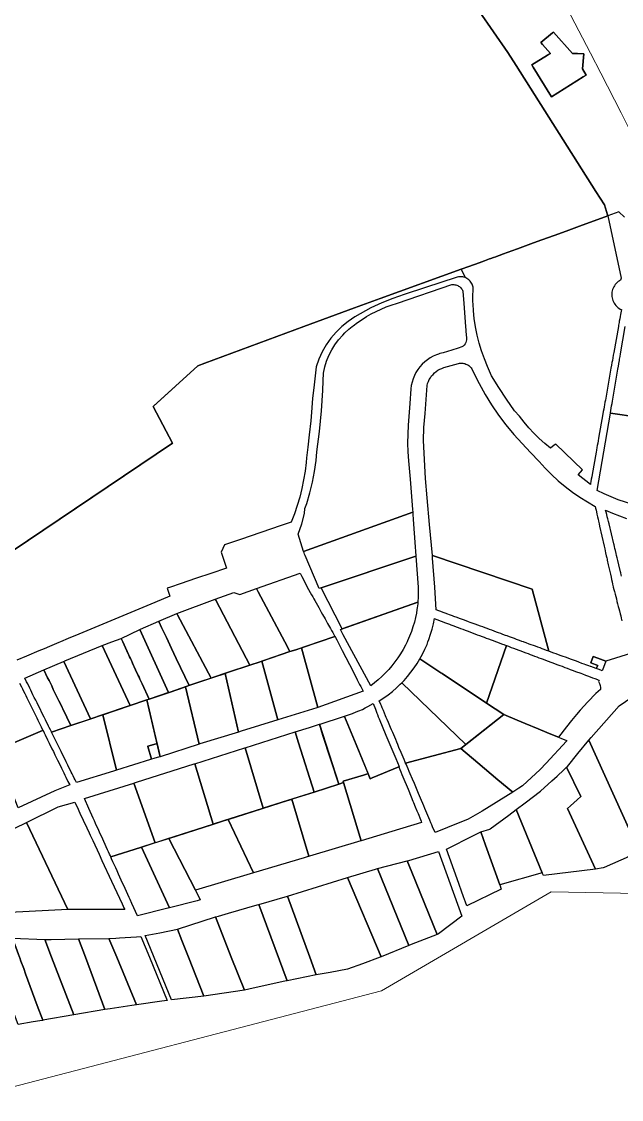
# Model space of a CAD drawing. Header units: metres. Extents: x 3 to 1027712, y 40 to 4430649.
# Drawn here: x 512987 to 513280, y 4409545 to 4410070 of the extents above; entities that cross this region are included whole.
import ezdxf

# ---------------------------------------------------------------- set-up
doc = ezdxf.new("R2010")
doc.units = ezdxf.units.M
doc.header["$MEASUREMENT"] = 0
doc.layers.add('A.ES.SDGC.CP.07003.cadastralparcel — CadastralParcel', color=1, linetype='Continuous')
doc.layers.add('Zonas_Interes_Minero_5_km', color=7, linetype='Continuous', lineweight=9, true_color=0xc0fac1)

msp = doc.modelspace()

# ---------------------------------------------------------------- linework, layer by layer
at = {"layer": 'A.ES.SDGC.CP.07003.cadastralparcel — CadastralParcel', "color": 7, "linetype": 'Continuous', "flags": 128}
for points in [[(513210.5, 4410075.28), (513224.46, 4410055.15), (513228.56, 4410048.69), (513267.45, 4409987.36), (513269.49, 4409984.15), (513271.52, 4409980.94), (513273.1, 4409975.99), (513273.2, 4409975.49), (513259.49, 4409970.51), (513252.95, 4409968.13), (513247.12, 4409966.01), (513241.09, 4409963.82), (513236.98, 4409962.32), (513233.08, 4409960.9), (513230.46, 4409959.95), (513229.2, 4409959.49), (513226.46, 4409958.5), (513224.63, 4409957.83), (513221.93, 4409956.85), (513220.73, 4409956.41), (513219.83, 4409956.08), (513218.6, 4409955.64), (513217.49, 4409955.24), (513216.16, 4409954.75), (513215.61, 4409954.55), (513213.14, 4409953.65), (513210.58, 4409952.72), (513205.55, 4409950.89), (513201.8, 4409949.53), (513162.33, 4409935.25), (513149.68, 4409930.67), (513125.06, 4409921.6), (513076.74, 4409903.8), (513073.44, 4409902.52), (513051.85, 4409882.9), (513051.57, 4409882.64), (513061.11, 4409864.9), (513013.28, 4409832.72), (512959.38, 4409796.45)], [(513281.36, 4409974.85), (513278.58, 4409977.46), (513278.58, 4409977.46), (513273.2, 4409975.49), (513273.1, 4409975.99), (513271.52, 4409980.94), (513269.49, 4409984.15), (513267.45, 4409987.36), (513228.56, 4410048.69), (513224.46, 4410055.15), (513210.5, 4410075.28)], [(512959.38, 4409796.45), (513061.11, 4409864.9), (513051.57, 4409882.64), (513073.44, 4409902.52), (513076.74, 4409903.8), (513076.74, 4409903.8), (513125.06, 4409921.6), (513149.68, 4409930.67), (513162.33, 4409935.25), (513201.8, 4409949.53), (513203.63, 4409945.59), (513203.57, 4409945.51), (513203.06, 4409945.67), (513202.53, 4409945.79), (513202, 4409945.86), (513201.47, 4409945.89), (513200.93, 4409945.87), (513200.4, 4409945.81), (513199.87, 4409945.7), (513199.36, 4409945.54), (513184.43, 4409940.57), (513173.98, 4409937.2), (513168.45, 4409935.29), (513163.02, 4409933.11), (513157.71, 4409930.66), (513149.88, 4409926.29), (513146.62, 4409924.1), (513143.56, 4409921.6), (513140.77, 4409918.88), (513138.22, 4409915.9), (513135.96, 4409912.69), (513133.99, 4409909.3), (513132.34, 4409905.74), (513131.02, 4409902.04), (513130.06, 4409893.21), (513129.32, 4409886.57), (513128.81, 4409879.91), (513128.4, 4409875.66), (513127.71, 4409868.9), (513127.04, 4409862.91), (513126.42, 4409857.66), (513126.15, 4409855.39), (513125.64, 4409851.13), (513124.95, 4409846.89), (513124.08, 4409842.69), (513123.05, 4409838.52), (513121.84, 4409834.4), (513120.47, 4409830.33), (513118.93, 4409826.32), (513114.03, 4409824.65), (513094.26, 4409817.93), (513086.33, 4409815.24), (513084.85, 4409811.81), (513087.31, 4409803.98), (513079.74, 4409801.41), (513072.8, 4409799.06), (513064.84, 4409796.36), (513060.02, 4409794.72), (513058.4, 4409794.17), (513059.82, 4409790.33), (513052.39, 4409787.23), (513015.37, 4409771.76), (513010.28, 4409769.63), (513006.48, 4409768.04), (513005.7, 4409767.72), (513001.14, 4409765.81), (512998.46, 4409764.69), (512995.99, 4409763.66), (512989.88, 4409761.11), (512985.12, 4409759.12)], [(513288.03, 4409877.43), (513274.46, 4409879.42), (513274.49, 4409879.59), (513274.69, 4409880.73), (513274.89, 4409881.9), (513275.07, 4409882.95), (513275.28, 4409884.15), (513275.47, 4409885.24), (513275.64, 4409886.21), (513278.13, 4409900.81), (513278.38, 4409902.28), (513278.58, 4409903.46), (513278.77, 4409904.56), (513278.84, 4409904.96), (513278.97, 4409905.74), (513279.2, 4409907.09), (513279.42, 4409908.38), (513281.68, 4409921.6)], [(513284.19, 4409762.37), (513272.27, 4409758.61), (513272.27, 4409758.61), (513268.31, 4409760.04), (513266, 4409760.88), (513264.91, 4409757.86), (513268.34, 4409756.62), (513267.51, 4409755.05), (513266.2, 4409755.53), (513264.9, 4409756.01), (513264.71, 4409756.08), (513263.97, 4409756.35), (513262.51, 4409756.88), (513261.64, 4409757.2), (513260.59, 4409757.58), (513259.15, 4409758.11), (513257.88, 4409758.58), (513256.56, 4409759.06), (513255.01, 4409759.63), (513253.87, 4409760.05), (513252.52, 4409760.55), (513251.39, 4409760.96), (513250.44, 4409761.31), (513249.19, 4409761.77), (513247.97, 4409762.22), (513246.97, 4409762.59), (513245.68, 4409763.06), (513244.42, 4409763.52), (513236.29, 4409793.73), (513187.71, 4409810.14), (513186.37, 4409825.27), (513185.18, 4409838.26), (513184.39, 4409847.54), (513183.8, 4409856.84), (513183.43, 4409866.14), (513183.59, 4409872.44), (513184.17, 4409879.26), (513184.69, 4409886.09), (513185.13, 4409892.92), (513185.41, 4409893.91), (513185.78, 4409894.88), (513186.22, 4409895.82), (513186.75, 4409896.71), (513187.35, 4409897.55), (513188.02, 4409898.34), (513188.76, 4409899.06), (513189.56, 4409899.72), (513190.41, 4409900.31), (513191.31, 4409900.82), (513192.25, 4409901.25), (513193.22, 4409901.6), (513200.44, 4409903.66), (513200.95, 4409903.75), (513201.48, 4409903.8), (513202, 4409903.8), (513202.53, 4409903.76), (513203.04, 4409903.67), (513203.55, 4409903.54), (513204.05, 4409903.36), (513204.53, 4409903.15), (513204.99, 4409902.89), (513205.42, 4409902.6), (513205.83, 4409902.27), (513206.21, 4409901.9), (513206.55, 4409901.51), (513206.87, 4409901.08), (513207.76, 4409899.18), (513210.48, 4409893.83), (513213.42, 4409888.59), (513216.59, 4409883.49), (513219.98, 4409878.53), (513223.58, 4409873.73), (513227.39, 4409869.08), (513231.39, 4409864.6), (513235.58, 4409860.3), (513239.75, 4409855.9), (513242.71, 4409852.64), (513245.81, 4409849.52), (513249.05, 4409846.54), (513252.42, 4409843.71), (513255.92, 4409841.03), (513259.53, 4409838.52), (513263.25, 4409836.17), (513267.08, 4409833.99), (513267.26, 4409833.19), (513267.49, 4409832.16), (513267.67, 4409831.34), (513267.93, 4409830.17), (513268.2, 4409828.96), (513268.44, 4409827.88), (513268.68, 4409826.8), (513268.96, 4409825.55), (513269.23, 4409824.36), (513271.4, 4409814.71), (513271.7, 4409813.38), (513271.93, 4409812.35), (513272.14, 4409811.43), (513272.46, 4409810.01), (513272.7, 4409808.92), (513272.82, 4409808.38), (513272.93, 4409807.89), (513273.44, 4409805.6), (513274.48, 4409800.97), (513274.8, 4409799.55), (513275.06, 4409798.39), (513275.31, 4409797.31), (513275.56, 4409796.19), (513275.86, 4409794.85), (513275.89, 4409794.72), (513276.19, 4409793.55), (513276.43, 4409792.62), (513276.77, 4409791.29), (513277.05, 4409790.2), (513277.37, 4409788.94), (513277.68, 4409787.74), (513277.99, 4409786.54), (513278.31, 4409785.3), (513278.58, 4409784.25), (513278.88, 4409783.1), (513279.23, 4409781.75), (513279.51, 4409780.65), (513279.78, 4409779.58), (513280.11, 4409778.3)], [(513279.91, 4409800.03), (513279.74, 4409800.74), (513279.5, 4409801.74), (513279.4, 4409802.16), (513278.58, 4409805.58), (513278.07, 4409807.68), (513277.74, 4409809.05), (513277.49, 4409810.08), (513277.23, 4409811.16), (513276.89, 4409812.58), (513276.67, 4409813.49), (513276.42, 4409814.52), (513276.24, 4409815.27), (513276.1, 4409815.85), (513273.79, 4409825.46), (513273.51, 4409826.64), (513273.21, 4409827.89), (513272.95, 4409828.96), (513272.69, 4409830.04), (513272.4, 4409831.24), (513272.16, 4409832.23), (513275.48, 4409830.73), (513278.87, 4409829.39), (513282.31, 4409828.19)], [(512986.55, 4409748.01), (512987.5, 4409746.08), (512987.96, 4409745.15), (512988.5, 4409744.07), (512989.03, 4409742.98), (512989.52, 4409741.99), (512990.08, 4409740.85), (512990.72, 4409739.56), (512991.42, 4409738.14), (512993.13, 4409734.66), (512993.67, 4409733.57), (512994.26, 4409732.37), (512994.92, 4409731.04), (512995.49, 4409729.89), (512996.12, 4409728.61), (512996.63, 4409727.57), (512997.06, 4409726.7), (512997.94, 4409724.9), (512997.95, 4409724.89), (512997.76, 4409724.81), (512974.79, 4409715.16)]]:
    msp.add_lwpolyline(points, dxfattribs=at)
for points in [[(513236.87, 4410048), (513236.22, 4410049.06), (513243.78, 4410053.72), (513244.32, 4410054.05), (513245.26, 4410054.62), (513241.36, 4410059.04), (513240.57, 4410059.93), (513246.23, 4410064.59), (513246.77, 4410065.03), (513255.94, 4410054.67), (513258.51, 4410054.57), (513261.48, 4410054.45), (513260.82, 4410047.21), (513262.73, 4410044.1), (513261.21, 4410043.16), (513245.76, 4410033.56), (513236.87, 4410048)], [(513243.78, 4410053.72), (513236.22, 4410049.06), (513236.87, 4410048), (513245.76, 4410033.56), (513261.21, 4410043.16), (513262.73, 4410044.1), (513260.82, 4410047.21), (513261.48, 4410054.45), (513258.51, 4410054.57), (513255.94, 4410054.67), (513246.77, 4410065.03), (513246.23, 4410064.59), (513240.57, 4410059.93), (513241.36, 4410059.04), (513245.26, 4410054.62), (513244.32, 4410054.05), (513243.78, 4410053.72)], [(513259.49, 4409970.51), (513273.2, 4409975.49), (513279.78, 4409945.21), (513279.43, 4409944.27), (513278.84, 4409943.93), (513278.27, 4409943.53), (513277.75, 4409943.09), (513277.26, 4409942.6), (513276.81, 4409942.08), (513276.41, 4409941.52), (513276.07, 4409940.92), (513275.77, 4409940.3), (513275.53, 4409939.66), (513275.34, 4409938.99), (513275.21, 4409938.32), (513275.2, 4409938.26), (513275.14, 4409937.63), (513275.13, 4409936.94), (513275.18, 4409936.26), (513275.28, 4409935.58), (513275.44, 4409934.91), (513275.66, 4409934.25), (513275.94, 4409933.62), (513276.27, 4409933.02), (513276.65, 4409932.44), (513277.07, 4409931.9), (513277.54, 4409931.4), (513278.06, 4409930.94), (513278.61, 4409930.52), (513279.19, 4409930.16), (513279.8, 4409929.84), (513279.51, 4409928.23), (513279.37, 4409927.44), (513279.21, 4409926.54), (513279.21, 4409926.53), (513279.01, 4409925.43), (513279.01, 4409925.42), (513278.81, 4409924.31), (513278.81, 4409924.3), (513278.68, 4409923.55), (513278.68, 4409923.54), (513278.46, 4409922.32), (513278.46, 4409922.31), (513278.34, 4409921.6), (513276.1, 4409908.95), (513275.87, 4409907.66), (513275.63, 4409906.31), (513275.42, 4409905.13), (513275.22, 4409904.03), (513275.01, 4409902.85), (513274.75, 4409901.39), (513272.17, 4409886.8), (513272, 4409885.83), (513271.81, 4409884.74), (513271.6, 4409883.55), (513271.41, 4409882.5), (513271.2, 4409881.33), (513271, 4409880.19), (513270.79, 4409879.03), (513268.69, 4409867.22), (513268.46, 4409865.91), (513268.28, 4409864.87), (513268.07, 4409863.67), (513267.9, 4409862.71), (513267.67, 4409861.43), (513267.51, 4409860.51), (513265.57, 4409849.56), (513265.37, 4409848.42), (513265.16, 4409847.24), (513264.97, 4409846.17), (513264.79, 4409845.17), (513264.7, 4409844.67), (513258.7, 4409849.35), (513260.89, 4409851.91), (513247.81, 4409864.4), (513247.14, 4409863.84), (513245.34, 4409862.35), (513242.54, 4409864.66), (513239.83, 4409867.09), (513239.64, 4409867.28), (513237.23, 4409869.64), (513234.74, 4409872.29), (513232.37, 4409875.05), (513230.11, 4409877.91), (513227.69, 4409880.63), (513223.78, 4409886.19), (513220.04, 4409891.86), (513216.47, 4409897.65), (513214.55, 4409902.22), (513213.04, 4409905.95), (513211.7, 4409909.74), (513210.54, 4409913.6), (513209.55, 4409917.5), (513208.76, 4409921.44), (513208.74, 4409921.6), (513208.14, 4409925.42), (513207.71, 4409929.42), (513207.53, 4409932.31), (513207.43, 4409933.97), (513207.43, 4409936.38), (513207.64, 4409939.74), (513207.61, 4409940.28), (513207.54, 4409940.81), (513207.42, 4409941.33), (513207.25, 4409941.84), (513207.04, 4409942.33), (513206.79, 4409942.81), (513206.5, 4409943.26), (513206.17, 4409943.68), (513205.81, 4409944.08), (513205.41, 4409944.44), (513204.99, 4409944.76), (513204.54, 4409945.05), (513204.06, 4409945.3), (513203.63, 4409945.59), (513201.8, 4409949.53), (513205.55, 4409950.89), (513210.58, 4409952.72), (513213.14, 4409953.65), (513215.61, 4409954.55), (513216.16, 4409954.75), (513217.49, 4409955.24), (513218.6, 4409955.64), (513219.83, 4409956.08), (513220.73, 4409956.41), (513221.93, 4409956.85), (513224.63, 4409957.83), (513226.46, 4409958.5), (513229.2, 4409959.49), (513230.46, 4409959.95), (513233.08, 4409960.9), (513236.98, 4409962.32), (513241.09, 4409963.82), (513247.12, 4409966.01), (513252.95, 4409968.13), (513259.49, 4409970.51)], [(513124.95, 4409812.08), (513122.23, 4409820.45), (513124.01, 4409825.49), (513125.32, 4409830.6), (513125.62, 4409832.98), (513126.49, 4409835.51), (513127.98, 4409840.64), (513129.24, 4409845.83), (513130.27, 4409851.07), (513131.06, 4409856.35), (513131.44, 4409860.67), (513132.75, 4409870.57), (513133.7, 4409880.51), (513134.31, 4409890.47), (513134.55, 4409895.1), (513134.68, 4409898.99), (513135.29, 4409901.92), (513136.16, 4409904.78), (513137.27, 4409907.56), (513138.63, 4409910.23), (513140.21, 4409912.77), (513142.01, 4409915.16), (513144.02, 4409917.38), (513145.09, 4409918.52), (513147.06, 4409920.28), (513148.67, 4409921.6), (513149.11, 4409921.96), (513151.23, 4409923.55), (513153.41, 4409925.05), (513155.65, 4409926.46), (513157.94, 4409927.78), (513160.29, 4409929), (513162.69, 4409930.12), (513165.14, 4409931.14), (513167.62, 4409932.05), (513170.67, 4409932.96), (513197.27, 4409942.03), (513197.74, 4409942.06), (513198.22, 4409942.03), (513198.69, 4409941.97), (513199.15, 4409941.86), (513199.61, 4409941.72), (513200.05, 4409941.53), (513200.46, 4409941.3), (513200.86, 4409941.04), (513201.23, 4409940.74), (513201.58, 4409940.42), (513201.89, 4409940.06), (513202.17, 4409939.67), (513202.42, 4409939.26), (513202.63, 4409938.83), (513203.06, 4409932.88), (513203.89, 4409921.6), (513204.02, 4409919.88), (513204.07, 4409919.25), (513204.29, 4409916.14), (513204.36, 4409915.19), (513204.25, 4409914.48), (513204.01, 4409913.8), (513203.65, 4409913.16), (513203.19, 4409912.6), (513202.65, 4409912.13), (513202.02, 4409911.76), (513200.29, 4409911.13), (513197.19, 4409910.04), (513192.92, 4409908.85), (513191.29, 4409908.43), (513190.62, 4409908.2), (513189.7, 4409907.88), (513188.16, 4409907.19), (513186.68, 4409906.38), (513185.28, 4409905.45), (513183.96, 4409904.4), (513182.74, 4409903.24), (513181.61, 4409901.99), (513180.6, 4409900.64), (513179.7, 4409899.22), (513178.93, 4409897.72), (513178.29, 4409896.16), (513177.78, 4409894.56), (513177.4, 4409892.91), (513177.17, 4409891.25), (513176.66, 4409884.19), (513175.93, 4409873.51), (513175.69, 4409869.19), (513175.63, 4409864.86), (513175.76, 4409860.53), (513176.07, 4409856.21), (513176.83, 4409847.34), (513178.06, 4409832.54), (513178.16, 4409831.18), (513124.95, 4409812.08)], [(513288.3, 4409834.2), (513285.35, 4409834.95), (513281.77, 4409836.02), (513278.24, 4409837.25), (513274.77, 4409838.63), (513271.37, 4409840.17), (513268.03, 4409841.84), (513274.46, 4409879.42), (513288.03, 4409877.43), (513291.37, 4409876.94), (513288.3, 4409834.2)], [(513125.65, 4409810.13), (513125.4, 4409810.82), (513125.17, 4409811.47), (513124.95, 4409812.08), (513178.16, 4409831.18), (513178.22, 4409830.27), (513178.4, 4409827.71), (513179.33, 4409814.37), (513179.5, 4409812.04), (513179.52, 4409811.68), (513179.63, 4409810.24), (513179.67, 4409809.76), (513132.51, 4409793.98), (513125.65, 4409810.13)], [(513143.79, 4409774.36), (513133.56, 4409794.33), (513179.67, 4409809.76), (513180.79, 4409794.72), (513180.82, 4409794.26), (513180.86, 4409791.86), (513180.79, 4409789.46), (513180.67, 4409787.84), (513180.63, 4409787.31), (513143.79, 4409774.36)], [(513187.71, 4409810.14), (513236.29, 4409793.73), (513244.42, 4409763.52), (513243.34, 4409763.92), (513242.27, 4409764.31), (513241.25, 4409764.68), (513240.2, 4409765.07), (513239.1, 4409765.47), (513237.97, 4409765.88), (513237.02, 4409766.23), (513235.89, 4409766.64), (513234.91, 4409767), (513233.46, 4409767.53), (513232.41, 4409767.91), (513232.06, 4409768.04), (513231.38, 4409768.29), (513230.15, 4409768.74), (513228.73, 4409769.26), (513227.68, 4409769.64), (513226.35, 4409770.13), (513225.25, 4409770.53), (513224.16, 4409770.93), (513223.38, 4409771.22), (513222.12, 4409771.68), (513221.04, 4409772.07), (513220.01, 4409772.45), (513218.92, 4409772.85), (513217.83, 4409773.25), (513216.61, 4409773.7), (513215.53, 4409774.1), (513214.45, 4409774.5), (513213.47, 4409774.86), (513212.27, 4409775.3), (513211.12, 4409775.72), (513209.94, 4409776.15), (513208.55, 4409776.66), (513207.53, 4409777.03), (513206.17, 4409777.53), (513205.25, 4409777.87), (513204.13, 4409778.28), (513202.88, 4409778.74), (513201.84, 4409779.12), (513200.87, 4409779.48), (513199.74, 4409779.89), (513198.18, 4409780.46), (513197.58, 4409780.68), (513196.09, 4409781.23), (513195.16, 4409781.57), (513193.95, 4409782.01), (513192.96, 4409782.37), (513191.85, 4409782.78), (513190.84, 4409783.15), (513189.63, 4409783.59), (513188.84, 4409794.72), (513187.83, 4409808.8), (513187.71, 4409810.14)], [(513123.66, 4409800.87), (513124.14, 4409799.93), (513126.34, 4409795.47), (513126.76, 4409794.72), (513128.87, 4409790.95), (513129.39, 4409790.02), (513129.95, 4409789.02), (513130.42, 4409788.18), (513132.33, 4409784.77), (513132.83, 4409783.88), (513133.57, 4409782.56), (513134.2, 4409781.43), (513135.4, 4409779.29), (513135.96, 4409778.29), (513136.65, 4409777.06), (513138.05, 4409774.56), (513138.57, 4409773.63), (513139.16, 4409772.57), (513139.84, 4409771.36), (513140.24, 4409770.65), (513132.46, 4409768.04), (513121.15, 4409764.24), (513118.29, 4409763.28), (513115.78, 4409768.04), (513102.88, 4409792.41), (513102.35, 4409793.42), (513101.94, 4409793.97), (513123.26, 4409801.55), (513123.66, 4409800.87)], [(513102.35, 4409793.42), (513102.88, 4409792.41), (513115.78, 4409768.04), (513118.29, 4409763.28), (513102.25, 4409757.9), (513100.24, 4409757.23), (513098.7, 4409756.71), (513082.1, 4409788.34), (513081.87, 4409788.78), (513090.87, 4409792.07), (513093.87, 4409791.1), (513101.94, 4409793.97), (513102.35, 4409793.42)], [(513082.1, 4409788.34), (513098.7, 4409756.71), (513087.78, 4409753.05), (513080.64, 4409750.65), (513080.37, 4409750.56), (513079.82, 4409750.38), (513063.45, 4409781.24), (513063.11, 4409781.92), (513081.87, 4409788.78), (513082.1, 4409788.34)], [(513157.68, 4409746.71), (513144.3, 4409771.49), (513142.95, 4409774.06), (513180.63, 4409787.31), (513180.61, 4409787.07), (513180.55, 4409786.52), (513180.44, 4409785.52), (513180.34, 4409784.68), (513180.2, 4409783.8), (513180.16, 4409783.54), (513179.97, 4409782.31), (513179.92, 4409782.04), (513179.49, 4409779.95), (513178.92, 4409777.62), (513178.24, 4409775.32), (513177.47, 4409773.04), (513176.6, 4409770.81), (513175.64, 4409768.61), (513175.36, 4409768.04), (513174.59, 4409766.45), (513173.44, 4409764.34), (513172.2, 4409762.28), (513170.88, 4409760.27), (513169.48, 4409758.33), (513167.99, 4409756.44), (513166.43, 4409754.62), (513164.78, 4409752.87), (513163.07, 4409751.19), (513161.28, 4409749.58), (513157.68, 4409746.71)], [(513045.53, 4409774.22), (513054.34, 4409778.08), (513054.51, 4409777.71), (513055.76, 4409775.08), (513058.09, 4409770.15), (513060.64, 4409764.77), (513062.89, 4409760), (513069.14, 4409746.78), (513067.68, 4409746.28), (513059.39, 4409743.47), (513059.25, 4409743.43), (513059.03, 4409743.35), (513045.19, 4409774.06), (513045.4, 4409774.16), (513045.53, 4409774.22)], [(513063.45, 4409781.24), (513079.82, 4409750.38), (513074.83, 4409748.7), (513069.56, 4409746.92), (513069.42, 4409746.88), (513069.14, 4409746.78), (513062.89, 4409760), (513060.64, 4409764.77), (513058.09, 4409770.15), (513055.76, 4409775.08), (513054.51, 4409777.71), (513054.34, 4409778.08), (513063.11, 4409781.92), (513063.45, 4409781.24)], [(513188.67, 4409779.36), (513189.36, 4409779.1), (513190.37, 4409778.72), (513191.47, 4409778.31), (513192.46, 4409777.94), (513193.67, 4409777.49), (513194.59, 4409777.15), (513196.09, 4409776.59), (513196.69, 4409776.37), (513198.24, 4409775.79), (513199.37, 4409775.37), (513200.33, 4409775.01), (513201.37, 4409774.62), (513202.62, 4409774.16), (513203.74, 4409773.74), (513204.66, 4409773.4), (513206.01, 4409772.89), (513206.02, 4409772.89), (513207.03, 4409772.51), (513208.42, 4409771.99), (513209.6, 4409771.55), (513210.74, 4409771.13), (513211.94, 4409770.68), (513212.92, 4409770.32), (513214, 4409769.92), (513215.07, 4409769.52), (513216.3, 4409769.06), (513217.38, 4409768.65), (513218.47, 4409768.25), (513219.02, 4409768.04), (513219.5, 4409767.86), (513220.57, 4409767.46), (513221.83, 4409766.99), (513222.61, 4409766.7), (513223.7, 4409766.29), (513223.84, 4409766.24), (513214.08, 4409738.22), (513192.41, 4409752.62), (513191.8, 4409753.02), (513181.64, 4409759.78), (513182.9, 4409762.07), (513184.05, 4409764.42), (513185.09, 4409766.81), (513185.56, 4409768.04), (513186.03, 4409769.25), (513186.86, 4409771.73), (513187.58, 4409774.24), (513188.18, 4409776.79), (513188.67, 4409779.36)], [(513040.12, 4409760.83), (513039.8, 4409761.54), (513039.63, 4409761.92), (513039.48, 4409762.26), (513036.8, 4409768.04), (513036.01, 4409769.76), (513045.19, 4409774.06), (513059.03, 4409743.35), (513049.67, 4409740.18), (513046.23, 4409747.62), (513045.48, 4409749.25), (513045.16, 4409749.94), (513044.76, 4409750.8), (513044.33, 4409751.73), (513043.05, 4409754.5), (513042.39, 4409755.94), (513042.08, 4409756.6), (513041.61, 4409757.63), (513041.01, 4409758.92), (513040.51, 4409760.01), (513040.12, 4409760.83)], [(513026.85, 4409766.23), (513031.55, 4409768.04), (513036.01, 4409769.76), (513036.8, 4409768.04), (513039.63, 4409761.92), (513040.12, 4409760.83), (513040.51, 4409760.01), (513041.01, 4409758.92), (513041.61, 4409757.63), (513042.08, 4409756.6), (513042.39, 4409755.94), (513043.05, 4409754.5), (513044.33, 4409751.73), (513044.76, 4409750.8), (513045.16, 4409749.94), (513045.48, 4409749.25), (513046.23, 4409747.62), (513049.67, 4409740.18), (513048.13, 4409739.66), (513040.49, 4409737.07), (513026.85, 4409766.23)], [(513131.89, 4409736.15), (513123.96, 4409765.18), (513132.46, 4409768.04), (513140.24, 4409770.65), (513140.49, 4409770.16), (513141.07, 4409769.03), (513141.58, 4409768.04), (513143.7, 4409763.92), (513149.05, 4409753.54), (513151.12, 4409749.51), (513152.27, 4409747.28), (513152.79, 4409746.27), (513153.97, 4409743.99), (513131.89, 4409736.15)], [(513021.13, 4409730.52), (513008.07, 4409758.55), (513008.66, 4409758.8), (513026.85, 4409766.23), (513040.49, 4409737.07), (513026.51, 4409732.34), (513021.67, 4409730.7), (513021.13, 4409730.52)], [(513112.41, 4409730.06), (513104.58, 4409758.68), (513118.29, 4409763.28), (513121.15, 4409764.24), (513123.96, 4409765.18), (513131.89, 4409736.15), (513131.45, 4409735.99), (513112.41, 4409730.06)], [(513268.39, 4409749.62), (513269.06, 4409749.37), (513268.73, 4409748.67), (513269.23, 4409747.8), (513269.55, 4409746.86), (513269.67, 4409745.87), (513269.66, 4409745.39), (513269.6, 4409744.87), (513269.6, 4409744.86), (513267.33, 4409742.86), (513263.45, 4409738.92), (513259.71, 4409734.71), (513257.88, 4409732.65), (513255.55, 4409729.81), (513253.01, 4409726.71), (513249.13, 4409721.63), (513248.8, 4409721.76), (513247.05, 4409722.48), (513243.42, 4409723.98), (513239.27, 4409725.7), (513232.87, 4409728.34), (513229.05, 4409729.92), (513222.49, 4409732.63), (513214.08, 4409738.22), (513223.84, 4409766.24), (513224.79, 4409765.88), (513226.12, 4409765.38), (513227.17, 4409764.99), (513228.58, 4409764.47), (513229.81, 4409764.01), (513230.84, 4409763.63), (513231.89, 4409763.24), (513233.33, 4409762.7), (513234.32, 4409762.33), (513235.44, 4409761.91), (513236.39, 4409761.56), (513237.52, 4409761.14), (513238.62, 4409760.73), (513239.66, 4409760.34), (513240.68, 4409759.96), (513241.74, 4409759.56), (513242.83, 4409759.15), (513244.08, 4409758.68), (513245.36, 4409758.2), (513246.36, 4409757.83), (513247.58, 4409757.37), (513248.83, 4409756.91), (513249.78, 4409756.56), (513250.9, 4409756.14), (513252.25, 4409755.64), (513253.4, 4409755.21), (513254.94, 4409754.64), (513256.26, 4409754.15), (513257.53, 4409753.68), (513260.01, 4409752.75), (513260.88, 4409752.42), (513262.33, 4409751.88), (513263.26, 4409751.53), (513264.56, 4409751.05), (513265.8, 4409750.59), (513266.85, 4409750.2), (513268.15, 4409749.71), (513268.39, 4409749.62)], [(513007.87, 4409758.47), (513008.07, 4409758.55), (513021.13, 4409730.52), (513020.91, 4409730.44), (513011.54, 4409727.27), (513007.59, 4409735.4), (513007.26, 4409736.07), (513006.57, 4409737.5), (513005.67, 4409739.35), (513003.75, 4409743.29), (513002.96, 4409744.93), (513002.17, 4409746.56), (513000.88, 4409749.21), (513000.2, 4409750.6), (512998.31, 4409754.49), (513007.87, 4409758.47)], [(513087.78, 4409753.05), (513100.24, 4409757.23), (513102.25, 4409757.9), (513104.58, 4409758.68), (513112.41, 4409730.06), (513094.5, 4409724.51), (513093.29, 4409724.14), (513086.65, 4409752.67), (513087.78, 4409753.05)], [(513204.05, 4409718.02), (513172.81, 4409748.13), (513173.91, 4409749.27), (513175.64, 4409751.23), (513177.28, 4409753.26), (513178.83, 4409755.37), (513180.28, 4409757.54), (513181.64, 4409759.78), (513191.8, 4409753.02), (513192.41, 4409752.62), (513214.08, 4409738.22), (513222.49, 4409732.63), (513204.05, 4409718.02)], [(513267.51, 4409755.05), (513268.34, 4409756.62), (513264.91, 4409757.86), (513266, 4409760.88), (513268.31, 4409760.04), (513272.27, 4409758.61), (513271.18, 4409755.59), (513270.46, 4409753.97), (513269.8, 4409754.21), (513268.5, 4409754.69), (513267.51, 4409755.05)], [(512998.31, 4409754.49), (513000.2, 4409750.6), (513000.88, 4409749.21), (513002.17, 4409746.56), (513002.96, 4409744.93), (513003.75, 4409743.29), (513005.67, 4409739.35), (513006.57, 4409737.5), (513007.26, 4409736.07), (513007.59, 4409735.4), (513011.54, 4409727.27), (513002.11, 4409724.08), (513002.01, 4409724.28), (513001.57, 4409725.17), (513000.97, 4409726.39), (513000.65, 4409727.02), (512999.13, 4409730.09), (512998.49, 4409731.37), (512997.27, 4409733.84), (512996.67, 4409735.05), (512995.59, 4409737.22), (512995.05, 4409738.31), (512994.41, 4409739.6), (512993.7, 4409741.03), (512993.06, 4409742.32), (512992.49, 4409743.46), (512992, 4409744.45), (512991.46, 4409745.54), (512990.47, 4409747.54), (512989.94, 4409748.61), (512989.07, 4409750.36), (512998.31, 4409754.49)], [(513067.68, 4409746.28), (513069.56, 4409746.92), (513074.83, 4409748.7), (513080.64, 4409750.65), (513086.65, 4409752.67), (513093.29, 4409724.14), (513074.44, 4409718.36), (513074.11, 4409718.26), (513067.35, 4409746.17), (513067.68, 4409746.28)], [(513055.01, 4409712.11), (513048.47, 4409739.78), (513049.67, 4409740.18), (513059.39, 4409743.47), (513067.35, 4409746.17), (513074.11, 4409718.26), (513055.01, 4409712.11)], [(513204.05, 4409718.02), (513201.55, 4409716.04), (513174.68, 4409709.04), (513174.5, 4409709.45), (513173.94, 4409710.79), (513173.49, 4409711.85), (513172.5, 4409714.19), (513171.44, 4409716.67), (513170.86, 4409718.05), (513170.35, 4409719.26), (513169.84, 4409720.47), (513169.35, 4409721.62), (513168.36, 4409723.95), (513167.84, 4409725.17), (513167.35, 4409726.34), (513166.3, 4409728.8), (513165.69, 4409730.25), (513165.25, 4409731.28), (513164.91, 4409732.1), (513163.83, 4409734.64), (513163.29, 4409735.92), (513162.86, 4409736.92), (513162.57, 4409737.61), (513161.85, 4409739.31), (513164.04, 4409740.74), (513166.16, 4409742.26), (513168.21, 4409743.89), (513170.19, 4409745.6), (513172.09, 4409747.39), (513172.81, 4409748.13), (513204.05, 4409718.02)], [(513263.9, 4409720.1), (513265.15, 4409721.52), (513278.7, 4409736.87), (513284.91, 4409741.07), (513312.77, 4409690.4), (513302.89, 4409676.66), (513288.14, 4409666.77), (513263.9, 4409720.1)], [(513053.42, 4409718.81), (513053.51, 4409718.47), (513053.17, 4409718.37), (513049.02, 4409717.23), (513049.05, 4409717.13), (513050.76, 4409710.92), (513050.56, 4409710.86), (513050.26, 4409710.76), (513033.77, 4409705.58), (513027.08, 4409732.53), (513040.49, 4409737.07), (513048.13, 4409739.66), (513048.47, 4409739.78), (513053.42, 4409718.81)], [(513165.09, 4409722.61), (513169.91, 4409711.21), (513171.58, 4409707.34), (513171.36, 4409707.25), (513158.39, 4409701.81), (513157.44, 4409701.41), (513156.74, 4409703.04), (513156.73, 4409703.06), (513150.55, 4409718.05), (513144.81, 4409731.77), (513144.8, 4409731.79), (513146.83, 4409732.5), (513148.77, 4409733.19), (513150.61, 4409733.91), (513151.9, 4409734.44), (513153.58, 4409735.19), (513154.98, 4409735.88), (513156.29, 4409736.56), (513158.9, 4409738.09), (513160.03, 4409735.3), (513160.69, 4409733.36), (513160.94, 4409732.64), (513161.29, 4409731.61), (513161.72, 4409730.58), (513165.09, 4409722.61)], [(513026.51, 4409732.34), (513027.08, 4409732.53), (513033.77, 4409705.58), (513032.37, 4409705.14), (513014.21, 4409699.57), (513013.59, 4409700.82), (513013.2, 4409701.62), (513012.64, 4409702.75), (513012.16, 4409703.72), (513011.72, 4409704.62), (513011.15, 4409705.77), (513010.58, 4409706.93), (513010.01, 4409708.08), (513009.26, 4409709.59), (513008.69, 4409710.75), (513008.12, 4409711.91), (513006.78, 4409714.61), (513005.35, 4409717.52), (513004.8, 4409718.63), (513004.03, 4409720.19), (513003.21, 4409721.85), (513002.11, 4409724.08), (513011.54, 4409727.27), (513021.67, 4409730.7), (513026.51, 4409732.34)], [(513156.06, 4409703.73), (513154.11, 4409703.14), (513144.26, 4409700.19), (513144.47, 4409699.5), (513142.13, 4409698.77), (513134.4, 4409722.5), (513132.64, 4409727.92), (513133.5, 4409728.19), (513143.98, 4409731.51), (513144.39, 4409731.64), (513144.81, 4409731.77), (513150.55, 4409718.05), (513156.41, 4409703.84), (513156.06, 4409703.73)], [(513222.49, 4409732.63), (513229.05, 4409729.92), (513232.87, 4409728.34), (513239.27, 4409725.7), (513243.42, 4409723.98), (513247.05, 4409722.48), (513250.36, 4409721.12), (513253.11, 4409719.98), (513253.2, 4409719.94), (513253.03, 4409719.75), (513243.1, 4409708.96), (513240.22, 4409705.83), (513231.56, 4409697.88), (513229.88, 4409696.75), (513226.97, 4409694.8), (513219.65, 4409700.91), (513209.9, 4409709.06), (513201.55, 4409716.04), (513222.49, 4409732.63)], [(512997.95, 4409724.89), (512998.54, 4409723.68), (512998.98, 4409722.79), (513000.17, 4409720.36), (513000.99, 4409718.69), (513002.3, 4409716.02), (513003, 4409714.59), (513003.73, 4409713.11), (513005.06, 4409710.4), (513005.63, 4409709.24), (513006.94, 4409706.57), (513008.07, 4409704.26), (513008.64, 4409703.1), (513009.08, 4409702.2), (513010.11, 4409700.1), (513010.96, 4409698.38), (513003.73, 4409695.54), (512985.89, 4409687.14), (512974.79, 4409715.16), (512997.76, 4409724.81), (512997.95, 4409724.89)], [(513142.13, 4409698.77), (513130.04, 4409694.91), (513122.46, 4409718.9), (513120.79, 4409724.17), (513127.86, 4409726.4), (513132.64, 4409727.92), (513142.13, 4409698.77)], [(513105.25, 4409687.01), (513096.54, 4409716.5), (513120.79, 4409724.17), (513122.46, 4409718.9), (513130.04, 4409694.91), (513117.09, 4409690.78), (513105.25, 4409687.01)], [(513258.65, 4409713.67), (513263.9, 4409720.1), (513288.14, 4409666.77), (513283.56, 4409663.75), (513282.13, 4409662.81), (513279.53, 4409661.67), (513271.42, 4409658.12), (513270.87, 4409658.02), (513267.23, 4409657.35), (513253.49, 4409686.88), (513255.03, 4409688.23), (513258.31, 4409691.11), (513260.09, 4409692.67), (513253.14, 4409707.02), (513253.51, 4409707.36), (513258.65, 4409713.67)], [(513050.76, 4409710.92), (513049.05, 4409717.13), (513049.02, 4409717.23), (513053.17, 4409718.37), (513053.51, 4409718.47), (513055.01, 4409712.11), (513054.67, 4409712), (513051.89, 4409711.23), (513050.76, 4409710.92)], [(513080.91, 4409679.25), (513071.93, 4409708.71), (513096.23, 4409716.4), (513096.54, 4409716.5), (513105.25, 4409687.01), (513104.94, 4409686.91), (513085.91, 4409680.84), (513080.91, 4409679.25)], [(513209.9, 4409709.06), (513219.65, 4409700.91), (513226.97, 4409694.8), (513212.05, 4409685.6), (513205.18, 4409681.72), (513195.11, 4409677.66), (513189.03, 4409675.17), (513187.84, 4409677.99), (513187.42, 4409678.98), (513187.01, 4409679.93), (513186.5, 4409681.14), (513184.08, 4409686.86), (513183.49, 4409688.25), (513181.93, 4409691.93), (513180.99, 4409694.15), (513178.93, 4409699.01), (513178.02, 4409701.17), (513176.92, 4409703.76), (513176.42, 4409704.94), (513175.88, 4409706.22), (513175.4, 4409707.34), (513174.9, 4409708.53), (513174.68, 4409709.04), (513201.55, 4409716.04), (513209.9, 4409709.06)], [(513043.44, 4409699.7), (513071.62, 4409708.61), (513071.93, 4409708.71), (513080.91, 4409679.25), (513080.6, 4409679.15), (513058.11, 4409671.98), (513053.18, 4409670.41), (513052.63, 4409670.24), (513042.19, 4409699.3), (513042.51, 4409699.4), (513043.44, 4409699.7)], [(513156.06, 4409703.73), (513156.41, 4409703.84), (513156.73, 4409703.06), (513156.74, 4409703.04), (513157.44, 4409701.41), (513158.39, 4409701.81), (513171.36, 4409707.25), (513171.91, 4409705.91), (513172.37, 4409704.78), (513172.89, 4409703.51), (513173.38, 4409702.31), (513175.86, 4409696.25), (513177.33, 4409692.65), (513178.24, 4409690.42), (513178.47, 4409689.88), (513179.35, 4409687.72), (513180.15, 4409685.77), (513180.71, 4409684.39), (513181.85, 4409681.61), (513182.18, 4409680.79), (513182.48, 4409680.06), (513167.89, 4409675.69), (513152.94, 4409671.22), (513144.47, 4409699.5), (513144.26, 4409700.19), (513154.11, 4409703.14), (513156.06, 4409703.73)], [(513251.81, 4409705.79), (513253.14, 4409707.02), (513260.09, 4409692.67), (513258.31, 4409691.11), (513255.03, 4409688.23), (513253.49, 4409686.88), (513267.23, 4409657.35), (513241.84, 4409654.29), (513241.28, 4409655.61), (513228.49, 4409686.36), (513232.92, 4409689.7), (513240.36, 4409695.36), (513245.89, 4409700.3), (513248.46, 4409702.68), (513251.81, 4409705.79)], [(513042.19, 4409699.3), (513052.63, 4409670.24), (513052.25, 4409670.11), (513051.91, 4409670), (513045.41, 4409667.93), (513030.98, 4409663.33), (513030.76, 4409663.81), (513030.35, 4409664.72), (513029.9, 4409665.72), (513029.42, 4409666.78), (513028.77, 4409668.21), (513028.23, 4409669.4), (513027.62, 4409670.75), (513027.07, 4409671.98), (513026.39, 4409673.49), (513025.87, 4409674.63), (513025.21, 4409676.1), (513023.59, 4409679.67), (513023.04, 4409680.89), (513022.47, 4409682.15), (513020.29, 4409686.97), (513018.15, 4409691.7), (513042.19, 4409699.3)], [(513152.91, 4409671.21), (513127.79, 4409663.7), (513127.53, 4409663.62), (513119.22, 4409691.46), (513119.49, 4409691.55), (513130.04, 4409694.91), (513142.13, 4409698.77), (513144.47, 4409699.5), (513152.94, 4409671.22), (513152.91, 4409671.21)], [(513013.48, 4409690.05), (513015.13, 4409686.49), (513015.46, 4409685.78), (513015.97, 4409684.68), (513017.58, 4409681.21), (513019.34, 4409677.42), (513020.42, 4409675.09), (513020.99, 4409673.86), (513022.2, 4409671.26), (513025.3, 4409664.58), (513026.67, 4409661.63), (513031.4, 4409651.44), (513035.21, 4409643.23), (513036.52, 4409640.41), (513037.02, 4409639.34), (513037.38, 4409638.56), (513037.75, 4409637.76), (513010.06, 4409637.66), (512989.82, 4409680.15), (513005.34, 4409687.64), (513013.48, 4409690.05)], [(513119, 4409691.39), (513119.22, 4409691.46), (513127.53, 4409663.62), (513127.38, 4409663.58), (513127.12, 4409663.5), (513125.2, 4409662.92), (513100.52, 4409655.55), (513088.12, 4409681.55), (513104.94, 4409686.91), (513117.09, 4409690.78), (513118.87, 4409691.35), (513119, 4409691.39)], [(513215.88, 4409676.99), (513224.95, 4409683.68), (513228.49, 4409686.36), (513241.28, 4409655.61), (513220.53, 4409649.79), (513213.6, 4409669), (513211.28, 4409675.47), (513215.76, 4409676.9), (513215.88, 4409676.99)], [(513010.06, 4409637.66), (512981.84, 4409636.28), (512981.25, 4409637.56), (512966.92, 4409669.11), (512989.82, 4409680.15), (513010.06, 4409637.66)], [(513085.91, 4409680.84), (513088.12, 4409681.55), (513100.52, 4409655.55), (513098.98, 4409655.08), (513072.23, 4409647.09), (513059.24, 4409672.34), (513080.6, 4409679.15), (513085.91, 4409680.84)], [(513208.06, 4409673.84), (513211.28, 4409675.47), (513213.6, 4409669), (513220.53, 4409649.79), (513221.21, 4409647.68), (513204.52, 4409639.45), (513203.84, 4409641.35), (513202.94, 4409643.85), (513199.76, 4409652.66), (513194.58, 4409667.04), (513208.06, 4409673.84)], [(513045.88, 4409668.08), (513059.53, 4409638.5), (513059.28, 4409638.44), (513058.85, 4409638.33), (513043.98, 4409634.6), (513041.25, 4409640.64), (513040.41, 4409642.5), (513039.96, 4409643.48), (513039.26, 4409645.04), (513038.59, 4409646.52), (513037.96, 4409647.91), (513037.44, 4409649.05), (513036.74, 4409650.61), (513036.09, 4409652.05), (513034.8, 4409654.88), (513034.08, 4409656.48), (513033.42, 4409657.94), (513032.79, 4409659.33), (513032.04, 4409660.99), (513031.38, 4409662.45), (513030.98, 4409663.33), (513045.41, 4409667.93), (513045.88, 4409668.08)], [(513059.53, 4409638.5), (513045.88, 4409668.08), (513052.25, 4409670.11), (513058.11, 4409671.98), (513059.24, 4409672.34), (513072.23, 4409647.09), (513074.58, 4409642.42), (513073.04, 4409641.89), (513059.53, 4409638.5)], [(513176.22, 4409661.62), (513190.77, 4409666.01), (513202.14, 4409634.48), (513190.75, 4409625.86), (513189.98, 4409625.56), (513177.72, 4409655.91), (513175.49, 4409661.43), (513176.22, 4409661.62)], [(513176.21, 4409620.17), (513162.79, 4409614.68), (513146.34, 4409653.31), (513160.05, 4409657.35), (513160.94, 4409657.61), (513176.21, 4409620.17)], [(513189.98, 4409625.56), (513177.32, 4409620.62), (513176.21, 4409620.17), (513160.94, 4409657.61), (513175.49, 4409661.43), (513177.72, 4409655.91), (513189.98, 4409625.56)], [(513117.17, 4409644.22), (513146.34, 4409653.31), (513162.79, 4409614.68), (513162.26, 4409614.48), (513153.71, 4409611.25), (513146.31, 4409608.61), (513137.94, 4409607.07), (513131.08, 4409605.9), (513127.97, 4409614.48), (513117.17, 4409644.22)], [(513116.9, 4409603.02), (513103.06, 4409640.22), (513117.17, 4409644.22), (513127.97, 4409614.48), (513131.08, 4409605.9), (513116.9, 4409603.02)], [(513102.32, 4409640.01), (513103.06, 4409640.22), (513116.9, 4409603.02), (513115.75, 4409602.78), (513100.31, 4409599.32), (513096.1, 4409598.38), (513089.72, 4409614.48), (513081.95, 4409634.06), (513083.44, 4409634.5), (513088.33, 4409635.93), (513102.32, 4409640.01)], [(513063.49, 4409628.1), (513081.95, 4409634.06), (513089.72, 4409614.48), (513096.1, 4409598.38), (513076.25, 4409595.5), (513068.82, 4409614.48), (513065.61, 4409622.68), (513063.49, 4409628.1)], [(513060.53, 4409593.71), (513047.69, 4409624.97), (513054.86, 4409626.39), (513063.49, 4409628.1), (513065.61, 4409622.68), (513068.82, 4409614.48), (513076.25, 4409595.5), (513060.53, 4409593.71)], [(512970.01, 4409624.15), (512983.02, 4409623.72), (512983.7, 4409621.89), (512984.63, 4409619.39), (512985.99, 4409615.73), (512986.45, 4409614.49), (512986.58, 4409614.15), (512987.18, 4409612.51), (512988.53, 4409608.9), (512989.47, 4409606.36), (512995.17, 4409591.02), (512997.84, 4409583.83), (512997.8, 4409583.82), (512997.85, 4409583.71), (512996.47, 4409583.48), (512993.21, 4409582.94), (512985.82, 4409581.72), (512981.67, 4409592.82), (512970.01, 4409624.15)], [(512983.02, 4409623.72), (512998.77, 4409623.05), (513002.1, 4409614.49), (513013.01, 4409586.41), (512997.84, 4409583.83), (512995.17, 4409591.02), (512989.47, 4409606.36), (512988.53, 4409608.9), (512987.18, 4409612.51), (512986.58, 4409614.15), (512986.45, 4409614.49), (512985.99, 4409615.73), (512984.63, 4409619.39), (512983.7, 4409621.89), (512983.02, 4409623.72)], [(513001.89, 4409623.12), (513015.31, 4409623.4), (513018.62, 4409614.49), (513028.11, 4409588.93), (513013.01, 4409586.41), (513002.1, 4409614.49), (512998.77, 4409623.05), (513001.89, 4409623.12)], [(513015.31, 4409623.4), (513030.09, 4409623.55), (513033.85, 4409614.49), (513043.51, 4409591.22), (513041.3, 4409590.89), (513030.61, 4409589.3), (513028.11, 4409588.93), (513018.62, 4409614.49), (513015.31, 4409623.4)], [(513043.47, 4409624.42), (513045.64, 4409624.56), (513049.78, 4409614.49), (513058.41, 4409593.46), (513055.89, 4409593.08), (513043.51, 4409591.22), (513033.85, 4409614.49), (513030.09, 4409623.55), (513033.46, 4409623.78), (513035.22, 4409623.88), (513043.47, 4409624.42)]]:
    msp.add_lwpolyline(points, close=True, dxfattribs=at)
at = {"layer": 'Zonas_Interes_Minero_5_km'}
msp.add_lwpolyline([(513224.43, 4410132.07), (513264.79, 4410054.76), (513269.78, 4410045.07), (513279.66, 4410025.63), (513284.55, 4410015.88), (513303.88, 4409976.79), (513308.67, 4409966.99), (513318.12, 4409947.34), (513322.79, 4409937.49), (513359.74, 4409858.5), (513364.3, 4409848.6), (513373.33, 4409828.74), (513377.78, 4409818.79), (513395.39, 4409778.89), (513399.74, 4409768.89), (513408.33, 4409748.84), (513412.57, 4409738.8), (513416.96, 4409728.24), (513347.37, 4409671.51), (513332.39, 4409680.09), (513287.79, 4409645.5), (513245.66, 4409646.28), (513162.98, 4409598.03), (512959.57, 4409545.2)], dxfattribs=at)

doc.saveas('drawing.dxf')
